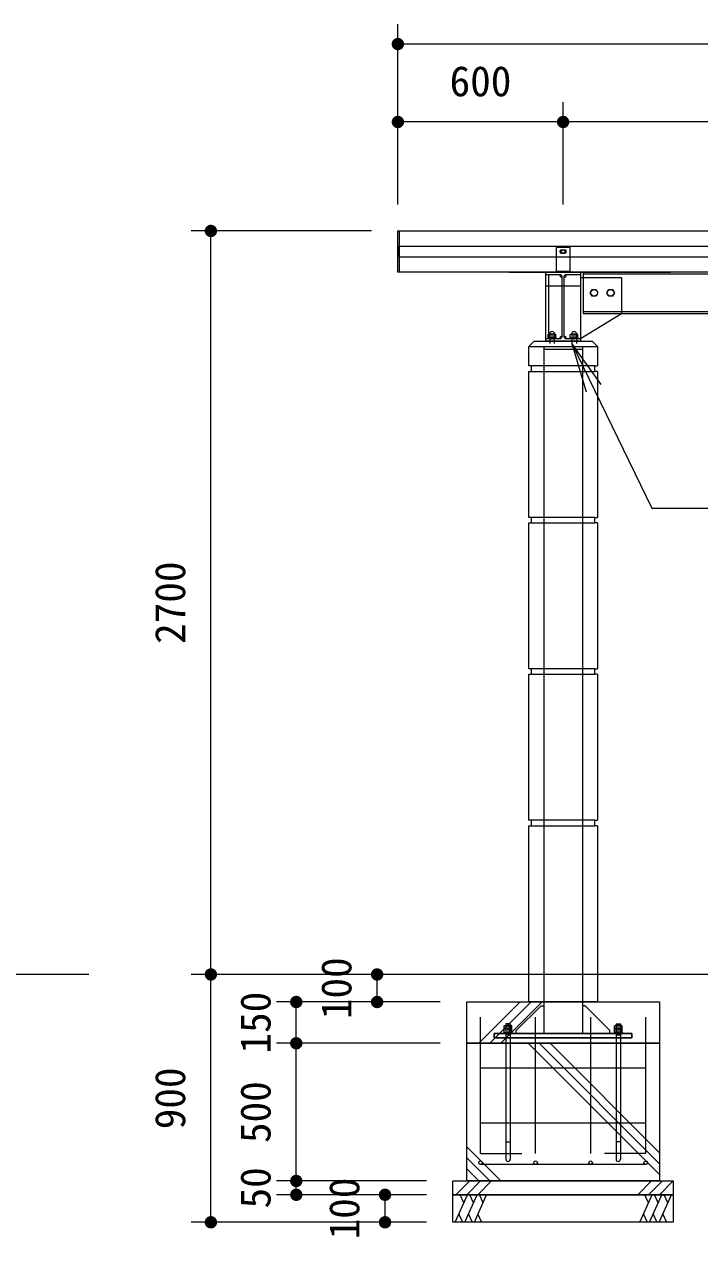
# Model space of a CAD drawing. Units: millimetres at full size, sheet at 1:60. Extents: x -1200 to 26400, y -900 to 18720.
# Drawn here: x 12846 to 15299, y 3884 to 8287 of the extents above; entities that cross this region are included whole.
import ezdxf
from ezdxf.enums import TextEntityAlignment as Align

# ---------------------------------------------------------------- set-up
doc = ezdxf.new("R2010")
doc.units = ezdxf.units.MM
doc.header["$LTSCALE"] = 60
for name, color, linetype, lineweight in [('D-STR', 1, 'Continuous', 13), ('D-STR-DIM', 7, 'Continuous', 13), ('D-STR-HTXT', 7, 'Continuous', 13)]:
    doc.layers.add(name, color=color, linetype=linetype, lineweight=lineweight)
doc.styles.add('ＭＳ ゴシック', font='')
doc.styles.get('ＭＳ ゴシック').set_extended_font_data('MS Gothic')

# ---------------------------------------------------------------- blocks, each defined once
blk = doc.blocks.new('filled_dot')
at = {"color": 0, "linetype": 'Continuous', "lineweight": -2, "const_width": 1.25}
blk.add_lwpolyline([(-0.625, 0, 1), (0.625, 0, 1)], format="xyb", close=True, dxfattribs=at)
blk = doc.blocks.new('open_arrow')
at = {"color": 0, "linetype": 'Continuous', "lineweight": -2}
blk.add_lwpolyline([(7.5, 1.25), (0, 0), (7.5, -1.25)], dxfattribs=at)

msp = doc.modelspace()

# ---------------------------------------------------------------- linework, layer by layer
at = {"layer": 'D-STR'}
for p, q in [((14827.75, 7476.49), (14777.75, 7476.49)), ((14777.75, 7476.49), (14777.75, 7386.49)), ((14796.75, 7467.49), (14808.75, 7467.49)), ((14808.75, 7455.49), (14796.75, 7455.49)), ((14827.75, 7386.49), (14827.75, 7476.49)), ((14606.75, 7386.49), (15192.75, 7386.49)), ((14740.25, 7336.49), (14740.25, 7386.49)), ((14740.25, 7386.49), (14865.25, 7386.49)), ((14740.25, 7136.49), (14740.25, 7386.49)), ((14750.25, 7377.49), (14750.25, 7145.49)), ((14777.75, 7390.99), (14827.75, 7390.99)), ((14777.75, 7386.49), (14777.75, 7390.99)), ((14777.75, 7386.49), (14827.75, 7386.49)), ((14827.75, 7386.49), (14777.75, 7386.49)), ((14799.75, 7153.49), (14799.75, 7369.49)), ((14805.75, 7369.49), (14805.75, 7153.49)), ((14827.75, 7390.99), (14827.75, 7386.49)), ((14865.25, 7386.49), (14865.25, 7336.49)), ((14865.25, 7386.49), (14865.25, 7136.49)), ((14865.25, 7377.49), (14865.25, 7367.49)), ((14865.25, 7367.49), (15015.25, 7367.49)), ((14875.25, 7386.49), (14875.25, 7367.49)), ((17230.25, 7379.49), (14875.25, 7379.49)), ((14875.25, 7367.49), (14875.25, 7236.49)), ((15076.75, 7386.49), (14887.75, 7386.49)), ((15015.25, 7367.49), (15015.25, 7236.49)), ((14865.25, 7336.49), (14740.25, 7336.49)), ((14865.25, 7145.49), (15015.25, 7236.49)), ((14875.25, 7243.49), (15015.25, 7243.49)), ((14875.25, 7236.49), (15015.25, 7236.49)), ((15015.25, 7243.49), (17090.25, 7243.49)), ((15015.25, 7236.49), (17090.25, 7236.49)), ((14865.25, 7136.49), (14740.25, 7136.49)), ((14777.75, 7148.69), (14747.75, 7148.69)), ((14747.75, 7148.69), (14747.75, 7145.49)), ((14777.75, 7145.49), (14747.75, 7145.49)), ((14748.89, 7160.39), (14751.35, 7161.69)), ((14748.89, 7148.69), (14748.89, 7160.39)), ((14774.15, 7161.69), (14751.35, 7161.69)), ((14754.75, 7161.69), (14754.75, 7127.49)), ((14755.82, 7148.69), (14755.82, 7160.39)), ((14762.75, 7142.89), (14762.75, 7164.29)), ((14769.67, 7148.69), (14769.67, 7160.39)), ((14770.75, 7161.69), (14770.75, 7127.49)), ((14776.6, 7160.39), (14774.15, 7161.69)), ((14776.6, 7148.69), (14776.6, 7160.39)), ((14777.75, 7148.69), (14777.75, 7145.49)), ((14827.75, 7148.69), (14857.75, 7148.69)), ((14827.75, 7148.69), (14827.75, 7145.49)), ((14827.75, 7145.49), (14857.75, 7145.49)), ((14828.89, 7160.39), (14831.35, 7161.69)), ((14828.89, 7148.69), (14828.89, 7160.39)), ((14831.35, 7161.69), (14854.15, 7161.69)), ((14834.75, 7161.69), (14834.75, 7127.49)), ((14835.82, 7148.69), (14835.82, 7160.39)), ((14842.75, 7142.89), (14842.75, 7164.29)), ((14849.67, 7148.69), (14849.67, 7160.39)), ((14850.75, 7161.69), (14850.75, 7127.49)), ((14856.6, 7160.39), (14854.15, 7161.69)), ((14856.6, 7148.69), (14856.6, 7160.39)), ((14857.75, 7148.69), (14857.75, 7145.49)), ((14677.75, 7116.49), (14927.75, 7116.49)), ((14732.85, 7116.49), (14732.85, 4622.49)), ((14732.85, 7107.49), (14872.65, 7107.49)), ((14872.65, 7116.49), (14872.65, 4622.49)), ((14917.75, 7046.49), (14687.75, 7046.49)), ((14677.75, 6496.49), (14677.75, 7026.49)), ((14687.75, 7026.49), (14917.75, 7026.49)), ((14927.75, 7026.49), (14927.75, 6496.49)), ((14677.75, 5946.49), (14677.75, 6476.49)), ((14917.75, 6496.49), (14687.75, 6496.49)), ((14687.75, 6476.49), (14917.75, 6476.49)), ((14927.75, 6476.49), (14927.75, 5946.49)), ((14917.75, 5946.49), (14687.75, 5946.49)), ((14677.75, 5396.49), (14677.75, 5926.49)), ((14687.75, 5926.49), (14917.75, 5926.49)), ((14927.75, 5926.49), (14927.75, 5396.49)), ((14917.75, 5396.49), (14687.75, 5396.49)), ((14687.75, 5376.49), (14917.75, 5376.49)), ((13080.37, 4836.49), (2080.37, 4836.49)), ((18302.75, 4836.49), (13802.75, 4836.49)), ((14497.32, 4586.49), (14647.32, 4736.49)), ((14536.92, 4586.49), (14686.92, 4736.49)), ((14576.52, 4586.49), (14726.52, 4736.49)), ((14502.75, 4186.49), (14502.75, 4681.51)), ((14702.75, 4186.49), (14702.75, 4681.51)), ((14902.75, 4186.49), (14902.75, 4681.51)), ((15102.75, 4186.49), (15102.75, 4681.51)), ((14587.75, 4625.69), (14617.75, 4625.69)), ((14587.75, 4625.69), (14587.75, 4622.49)), ((14588.89, 4650.39), (14591.35, 4651.69)), ((14588.89, 4638.69), (14588.89, 4650.39)), ((14588.89, 4637.39), (14591.35, 4638.69)), ((14588.89, 4638.69), (14616.6, 4638.69)), ((14588.89, 4625.69), (14588.89, 4637.39)), ((14591.35, 4651.69), (14614.15, 4651.69)), ((14591.35, 4638.69), (14614.15, 4638.69)), ((14594.75, 4657.49), (14594.75, 4165.49)), ((14610.75, 4657.49), (14594.75, 4657.49)), ((14595.82, 4638.69), (14595.82, 4650.39)), ((14595.82, 4625.69), (14595.82, 4637.39)), ((14602.75, 4636.09), (14602.75, 4654.29)), ((14602.75, 4619.89), (14602.75, 4641.29)), ((14609.67, 4638.69), (14609.67, 4650.39)), ((14609.67, 4625.69), (14609.67, 4637.39)), ((14610.75, 4657.49), (14610.75, 4165.49)), ((14616.6, 4650.39), (14614.15, 4651.69)), ((14616.6, 4637.39), (14614.15, 4638.69)), ((14616.6, 4638.69), (14616.6, 4650.39)), ((14616.6, 4625.69), (14616.6, 4637.39)), ((14617.75, 4625.69), (14617.75, 4622.49)), ((15017.75, 4625.69), (14987.75, 4625.69)), ((14987.75, 4625.69), (14987.75, 4622.49)), ((14988.89, 4650.39), (14991.35, 4651.69)), ((14988.89, 4638.69), (14988.89, 4650.39)), ((14988.89, 4637.39), (14991.35, 4638.69)), ((15016.6, 4638.69), (14988.89, 4638.69)), ((14988.89, 4625.69), (14988.89, 4637.39)), ((15014.15, 4651.69), (14991.35, 4651.69)), ((15014.15, 4638.69), (14991.35, 4638.69)), ((14994.75, 4657.49), (14994.75, 4165.49)), ((14994.75, 4657.49), (15010.75, 4657.49)), ((14995.82, 4638.69), (14995.82, 4650.39)), ((14995.82, 4625.69), (14995.82, 4637.39)), ((15002.75, 4636.09), (15002.75, 4654.29)), ((15002.75, 4619.89), (15002.75, 4641.29)), ((15009.67, 4638.69), (15009.67, 4650.39)), ((15009.67, 4625.69), (15009.67, 4637.39)), ((15010.75, 4657.49), (15010.68, 4165.49)), ((15016.6, 4650.39), (15014.15, 4651.69)), ((15016.6, 4637.39), (15014.15, 4638.69)), ((15016.6, 4638.69), (15016.6, 4650.39)), ((15016.6, 4625.69), (15016.6, 4637.39)), ((15017.75, 4625.69), (15017.75, 4622.49)), ((14587.75, 4622.49), (14617.75, 4622.49)), ((14610.75, 4617.49), (14594.75, 4617.49)), ((14675.93, 4586.49), (15152.75, 4109.68)), ((14715.53, 4586.49), (15152.75, 4149.28)), ((14755.13, 4586.49), (15152.75, 4188.87)), ((15017.75, 4622.49), (14987.75, 4622.49)), ((14994.75, 4617.49), (15010.75, 4617.49)), ((15102.75, 4496.49), (14502.75, 4496.49)), ((15102.75, 4296.49), (14502.75, 4296.49)), ((14594.75, 4228.49), (14610.75, 4228.49)), ((15010.75, 4228.49), (14994.75, 4228.49)), ((14452.75, 4210.05), (14576.3, 4086.49)), ((14502.75, 4186.49), (14652.75, 4186.49)), ((15102.75, 4186.49), (14952.75, 4186.49)), ((14452.75, 4170.45), (14536.71, 4086.49)), ((15102.75, 4146.49), (14502.75, 4146.49)), ((14452.75, 4130.86), (14497.11, 4086.49)), ((14413.69, 4036.49), (14463.69, 4086.49)), ((14453.29, 4036.49), (14503.29, 4086.49)), ((14492.89, 4036.49), (14542.89, 4086.49)), ((15073.55, 4036.49), (15123.55, 4086.49)), ((15113.15, 4036.49), (15163.15, 4086.49)), ((15152.75, 4036.49), (15202.75, 4086.49)), ((14410.99, 3936.49), (14455.53, 4036.49)), ((14442.4, 4007), (14429.26, 4036.49)), ((14445.76, 3936.49), (14490.3, 4036.49)), ((14477.17, 4007), (14464.03, 4036.49)), ((14480.53, 3936.49), (14525.07, 4036.49)), ((14511.94, 4007), (14498.8, 4036.49)), ((15081.66, 3936.49), (15126.21, 4036.49)), ((15113.07, 4007), (15099.93, 4036.49)), ((15116.44, 3936.49), (15160.98, 4036.49)), ((15147.84, 4007), (15134.7, 4036.49)), ((15151.21, 3936.49), (15195.75, 4036.49)), ((15182.61, 4007), (15169.47, 4036.49)), ((14424.13, 3965.99), (14437.26, 3936.49)), ((14458.9, 3965.99), (14472.03, 3936.49)), ((14493.67, 3965.99), (14506.81, 3936.49)), ((15094.8, 3965.99), (15107.94, 3936.49)), ((15129.57, 3965.99), (15142.71, 3936.49)), ((15164.34, 3965.99), (15177.48, 3936.49))]:
    msp.add_line(p, q, dxfattribs=at)
for points in [[(14202.75, 7536.49), (17902.75, 7536.49), (17902.75, 7386.49), (14202.75, 7386.49)], [(14202.75, 7536.49), (14207.75, 7536.49), (14207.75, 7386.49), (14202.75, 7386.49)], [(14207.75, 7481.24), (17897.75, 7481.24), (17897.75, 7441.74), (14207.75, 7441.74)], [(14795.24, 7461.49), (14798.99, 7467.99), (14806.5, 7467.99), (14810.25, 7461.49), (14806.5, 7454.99), (14798.99, 7454.99)], [(14901.39, 7311.49), (14908.32, 7323.49), (14922.17, 7323.49), (14929.1, 7311.49), (14922.17, 7299.49), (14908.32, 7299.49)], [(14961.39, 7311.49), (14968.32, 7323.49), (14982.17, 7323.49), (14989.1, 7311.49), (14982.17, 7299.49), (14968.32, 7299.49)], [(14452.75, 4736.49), (15152.75, 4736.49), (15152.75, 4586.49), (14452.75, 4586.49)], [(14732.85, 4622.49), (14632.85, 4622.49), (14632.85, 4632.49), (14722.85, 4722.49), (14732.85, 4722.49)], [(14872.65, 4622.49), (14972.65, 4622.49), (14972.65, 4632.49), (14882.65, 4722.49), (14872.65, 4722.49)], [(14452.75, 4586.49), (15152.75, 4586.49), (15152.75, 4086.49), (14452.75, 4086.49)], [(15052.75, 4606.49), (14552.75, 4606.49), (14552.75, 4622.49), (15052.75, 4622.49)], [(14552.75, 4606.49), (15052.75, 4606.49), (15052.75, 4622.49), (14552.75, 4622.49)], [(14402.75, 4086.49), (15202.75, 4086.49), (15202.75, 4036.49), (14402.75, 4036.49)], [(14402.75, 4036.49), (15202.75, 4036.49), (15202.75, 3936.49), (14402.75, 3936.49)]]:
    msp.add_lwpolyline(points, close=True, dxfattribs=at)
for points in [[(14791.75, 7377.49), (14740.25, 7377.49), (14740.25, 7386.49), (14865.25, 7386.49), (14865.25, 7377.49), (14813.75, 7377.49)], [(14677.75, 7046.49), (14677.75, 7116.49), (14697.75, 7136.49), (14907.75, 7136.49), (14927.75, 7116.49), (14927.75, 7046.49)], [(14740.25, 7136.49), (14740.25, 7145.49), (14791.75, 7145.49)], [(14813.75, 7145.49), (14865.25, 7145.49), (14865.25, 7136.49), (14740.25, 7136.49)], [(14677.75, 7026.49), (14687.75, 7026.49), (14687.75, 7046.49), (14677.75, 7046.49)], [(14927.75, 7026.49), (14917.75, 7026.49), (14917.75, 7046.49), (14927.75, 7046.49)], [(14677.75, 6476.49), (14687.75, 6476.49), (14687.75, 6496.49), (14677.75, 6496.49)], [(14927.75, 6476.49), (14917.75, 6476.49), (14917.75, 6496.49), (14927.75, 6496.49)], [(14677.75, 5926.49), (14687.75, 5926.49), (14687.75, 5946.49), (14677.75, 5946.49)], [(14927.75, 5926.49), (14917.75, 5926.49), (14917.75, 5946.49), (14927.75, 5946.49)], [(14677.75, 5376.49), (14687.75, 5376.49), (14687.75, 5396.49), (14677.75, 5396.49)], [(14927.75, 5376.49), (14927.75, 4736.49), (14677.75, 4736.49), (14677.75, 5376.49)], [(14927.75, 5376.49), (14917.75, 5376.49), (14917.75, 5396.49), (14927.75, 5396.49)]]:
    msp.add_lwpolyline(points, dxfattribs=at)
for centre, radius in [((14802.75, 7461.49), 6.5), ((14915.25, 7311.49), 12), ((14975.25, 7311.49), 12), ((14502.75, 4152.99), 6.5), ((14702.75, 4152.99), 6.5), ((14902.75, 4152.99), 6.5), ((15102.75, 4152.99), 6.5)]:
    msp.add_circle(centre, radius, dxfattribs=at)
for centre, radius, start, end in [((14796.75, 7461.49), 6, 90, 180), ((14796.75, 7461.49), 6, 180, 270), ((14808.75, 7461.49), 6, 0, 90), ((14808.75, 7461.49), 6, 270, 0), ((14797.39, 7375.14), 6.12, 157.39293, 292.60707), ((14791.75, 7369.49), 8, 360, 90), ((14813.75, 7369.49), 8, 90, 180), ((14808.1, 7375.14), 6.12, 247.39293, 22.60707), ((14752.35, 7156.82), 4.98, 45.90122, 78.32053), ((14762.75, 7161.69), 9.38, 0, 180), ((14762.75, 7142.58), 19.11, 68.74529, 111.25471), ((14773.14, 7156.82), 4.98, 101.67947, 134.09878), ((14797.4, 7147.84), 6.12, 67.49992, 202.50008), ((14791.75, 7153.49), 8, 270, 0), ((14808.09, 7147.84), 6.12, 337.49992, 112.50008), ((14813.75, 7153.49), 8, 180, 270), ((14842.74, 7161.69), 9.38, 0, 180), ((14832.35, 7156.82), 4.98, 45.90122, 78.32053), ((14842.75, 7142.58), 19.11, 68.74529, 111.25471), ((14853.14, 7156.82), 4.98, 101.67947, 134.09878), ((14592.35, 4646.82), 4.98, 45.90122, 78.32053), ((14592.35, 4633.82), 4.98, 45.90122, 78.32053), ((14602.75, 4632.58), 19.11, 68.74529, 111.25471), ((14602.75, 4619.58), 19.11, 68.74529, 111.25471), ((14613.14, 4646.82), 4.98, 101.67947, 134.09878), ((14613.14, 4633.82), 4.98, 101.67947, 134.09878), ((14992.35, 4646.82), 4.98, 45.90122, 78.32053), ((14992.35, 4633.82), 4.98, 45.90122, 78.32053), ((15002.75, 4632.58), 19.11, 68.74529, 111.25471), ((15002.75, 4619.58), 19.11, 68.74529, 111.25471), ((15013.14, 4646.82), 4.98, 101.67947, 134.09878), ((15013.14, 4633.82), 4.98, 101.67947, 134.09878), ((14602.78, 4165.49), 7.97, 180, 0), ((15002.71, 4165.49), 7.97, 180, 0)]:
    msp.add_arc(centre, radius, start, end, dxfattribs=at)
at = {"layer": 'D-STR-DIM'}
for p, q in [((14202.75, 7799.49), (14202.75, 8287.19)), ((17902.75, 8215.19), (14202.75, 8215.19)), ((14202.75, 7632.49), (14202.75, 8004.28)), ((14802.75, 7632.49), (14802.75, 8004.28)), ((14802.75, 7672.49), (14802.75, 8004.28)), ((14802.75, 7932.28), (14202.75, 7932.28)), ((17302.75, 7932.28), (14802.75, 7932.28)), ((14106.75, 7536.49), (13452.02, 7536.49)), ((13524.02, 4836.49), (13524.02, 7536.49)), ((14153.71, 4836.49), (13452.02, 4836.49)), ((14153.71, 4836.49), (13452.02, 4836.49)), ((13524.02, 3936.49), (13524.02, 4836.49)), ((14153.71, 4836.49), (14055.49, 4836.49)), ((14127.49, 4736.49), (14127.49, 4836.49)), ((14356.75, 4736.49), (13761.98, 4736.49)), ((13833.98, 4586.49), (13833.98, 4736.49)), ((14356.75, 4736.49), (14055.49, 4736.49)), ((14356.75, 4586.49), (13761.98, 4586.49)), ((14356.75, 4586.49), (13761.98, 4586.49)), ((13833.98, 4086.49), (13833.98, 4586.49)), ((14306.75, 4086.49), (13761.98, 4086.49)), ((14306.75, 4086.49), (13761.98, 4086.49)), ((13833.98, 4036.49), (13833.98, 4086.49)), ((14306.75, 4036.49), (13761.98, 4036.49)), ((14306.75, 4036.49), (14084.18, 4036.49)), ((14156.18, 3936.49), (14156.18, 4036.49)), ((14306.75, 3936.49), (13452.02, 3936.49)), ((14306.75, 3936.49), (14084.18, 3936.49))]:
    msp.add_line(p, q, dxfattribs=at)
at = {"layer": 'D-STR-HTXT'}
msp.add_lwpolyline([(14834.75, 7127.49), (15124.67, 6529.56), (15304.67, 6529.56), (16647.06, 6529.56)], dxfattribs=at)

# ---------------------------------------------------------------- block references
at = {"layer": 'D-STR-DIM', "xscale": 18, "yscale": 18}
for p in [(14202.75, 8215.19), (14202.75, 7932.28), (14802.75, 7932.28)]:
    msp.add_blockref('filled_dot', p, dxfattribs=at)
for p, rotation in [((14802.75, 7932.28), 180), ((13524.02, 7536.49), 270), ((13524.02, 4836.49), 90), ((13524.02, 4836.49), 270), ((14127.49, 4836.49), 270), ((13833.98, 4736.49), 270), ((14127.49, 4736.49), 90), ((13833.98, 4586.49), 90), ((13833.98, 4586.49), 270), ((13833.98, 4086.49), 90), ((13833.98, 4086.49), 270), ((13833.98, 4036.49), 90), ((14156.18, 4036.49), 270), ((13524.02, 3936.49), 90), ((14156.18, 3936.49), 90)]:
    msp.add_blockref('filled_dot', p, dxfattribs=dict(at, rotation=rotation))
at = {"layer": 'D-STR-HTXT', "xscale": 24, "yscale": 24, "rotation": 295.9}
msp.add_blockref('open_arrow', (14834.75, 7127.49), dxfattribs=at)

# ---------------------------------------------------------------- texts
at = {"layer": 'D-STR-DIM', "style": 'ＭＳ ゴシック'}
msp.add_text('600', height=110, dxfattribs=at).set_placement((14502.75, 8135.54), align=Align.TOP_CENTER)
for s, p in [('2700', (13320.75, 6186.49)), ('100', (13924.22, 4786.49)), ('150', (13630.72, 4661.49)), ('900', (13320.75, 4386.49)), ('500', (13630.72, 4336.49)), ('50', (13630.72, 4061.49)), ('100', (13952.92, 3986.49))]:
    msp.add_text(s, height=110, rotation=90, dxfattribs=at).set_placement(p, align=Align.TOP_CENTER)

doc.saveas('drawing.dxf')
